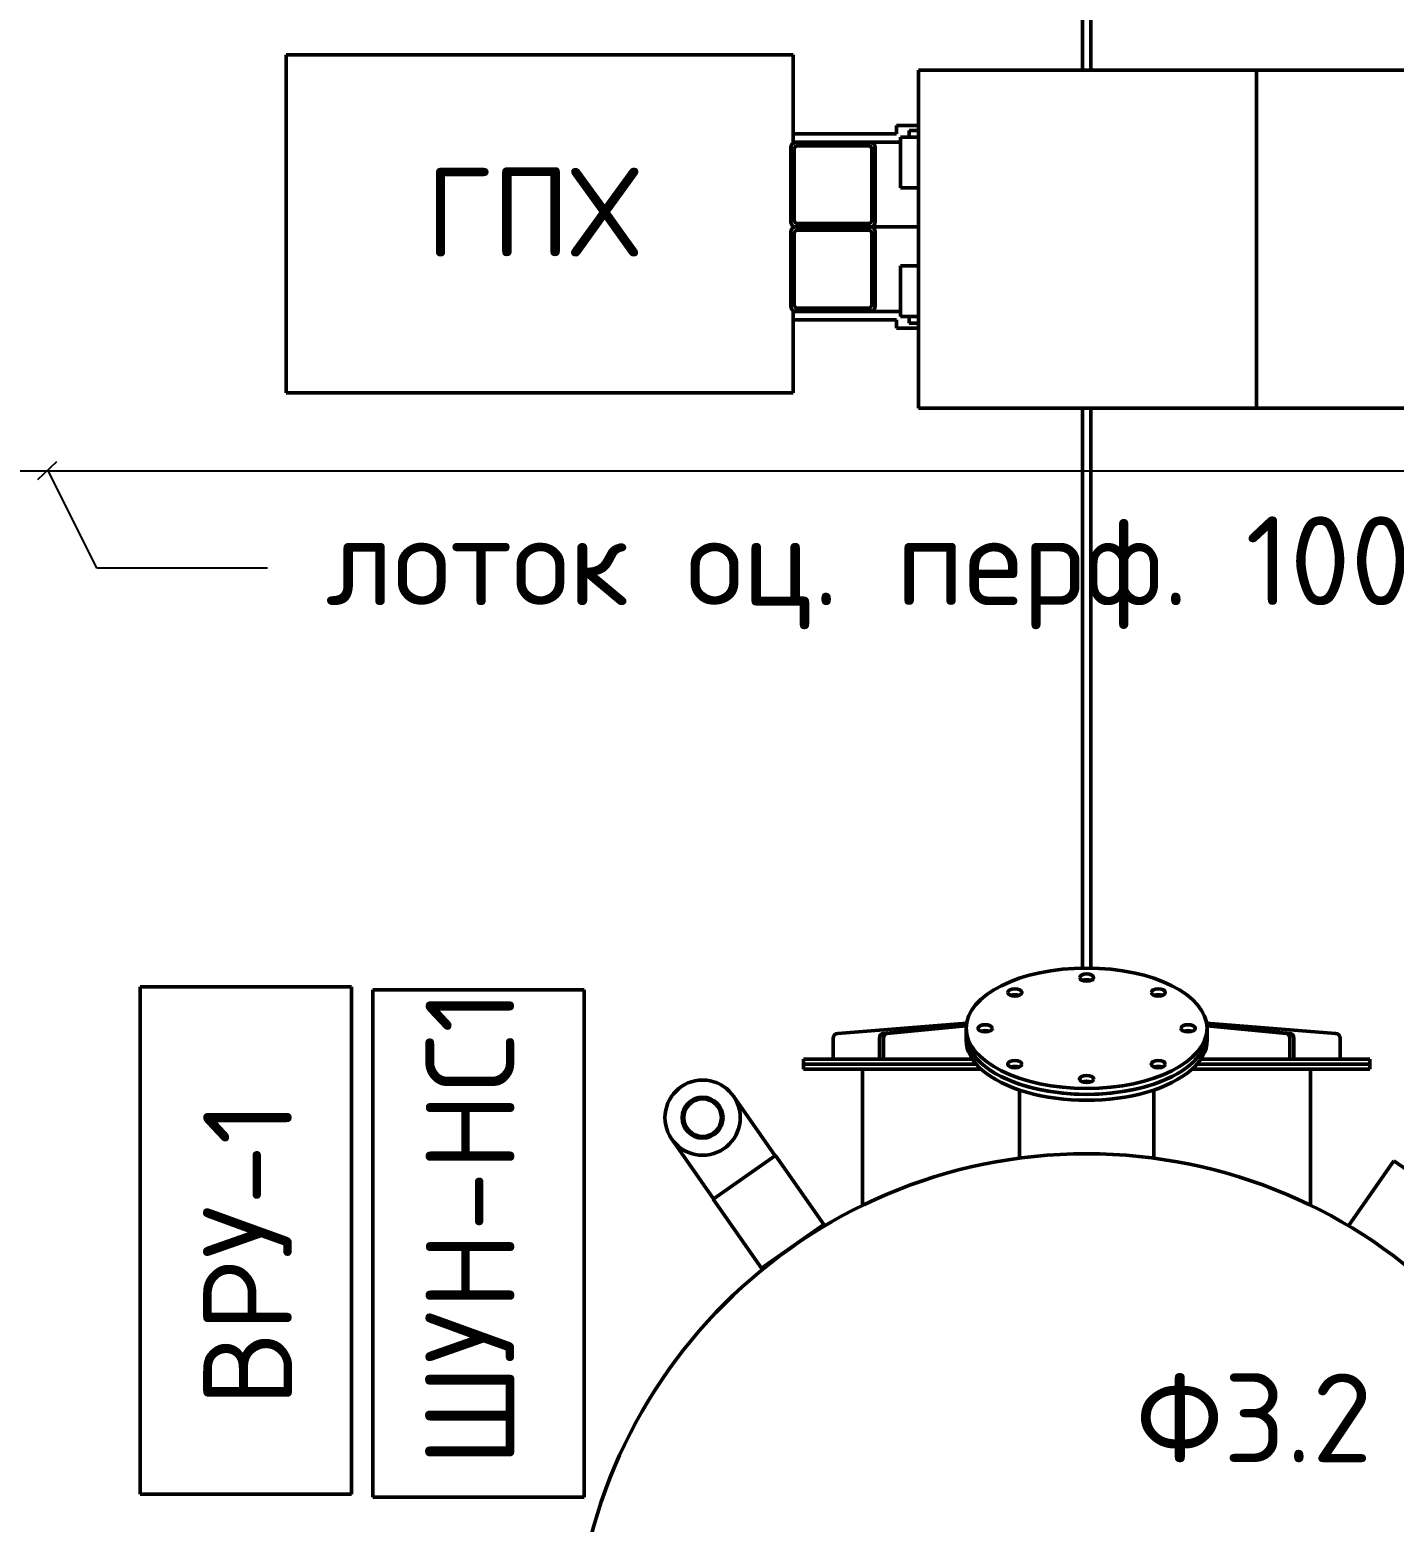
# Model space of a CAD drawing. Header units: millimetres. Extents: x 1510 to 10524, y 7125 to 13164.
# Drawn here: x 7906.7 to 8068.1, y 12676.4 to 12853 of the extents above; entities that cross this region are included whole.
import ezdxf

# ---------------------------------------------------------------- set-up
doc = ezdxf.new("R2010")
doc.units = ezdxf.units.MM
doc.header["$LTSCALE"] = 4
doc.layers.add('G', color=5, linetype='Continuous')
for name, color, linetype, lineweight in [('Hatch (ISO)', 7, 'Continuous', 18), ('Symbol (ISO)', 7, 'Continuous', 25), ('Visible (ISO)', 7, 'Continuous', 50)]:
    doc.layers.add(name, color=color, linetype=linetype, lineweight=lineweight)
doc.styles.add('Note Text (DIN)', font='isocpeur.ttf')

msp = doc.modelspace()

# ---------------------------------------------------------------- hatches: boundary and pattern name
at = {"layer": 'Hatch (ISO)'}
h = msp.add_hatch(dxfattribs=at)
h.set_pattern_fill('ANSI31', color=256, scale=76.2, angle=90.0002, style=0)
h.set_pattern_definition([(135.0002, (7708.099, 12545.631), (-6.73517, -6.73522), [])])
edge = h.paths.add_edge_path()
edge.add_line((8006.08, 12839.65), (7997.28, 12839.65))
edge.add_ellipse((7997.28, 12839.05), major_axis=(-0.6, 0), ratio=1, start_angle=270, end_angle=360)
edge.add_line((7996.68, 12839.05), (7996.68, 12830.25))
edge.add_ellipse((7997.28, 12830.25), major_axis=(0, -0.6), ratio=1, start_angle=270, end_angle=360)
edge.add_line((7997.28, 12829.65), (8006.08, 12829.65))
edge.add_ellipse((8006.08, 12830.25), major_axis=(0.6, 0), ratio=1, start_angle=270, end_angle=360)
edge.add_line((8006.68, 12830.25), (8006.68, 12839.05))
edge.add_ellipse((8006.08, 12839.05), major_axis=(0, 0.6), ratio=1, start_angle=270, end_angle=360)
edge = h.paths.add_edge_path(flags=0)
edge.add_ellipse((7997.48, 12838.85), major_axis=(0, 0.4), ratio=1, start_angle=0, end_angle=90)
edge.add_line((7997.08, 12838.85), (7997.08, 12830.45))
edge.add_ellipse((7997.48, 12830.45), major_axis=(-0.4, 0), ratio=1, start_angle=0, end_angle=90)
edge.add_line((7997.48, 12830.05), (8005.88, 12830.05))
edge.add_ellipse((8005.88, 12830.45), major_axis=(0, -0.4), ratio=1, start_angle=0, end_angle=90)
edge.add_line((8006.28, 12830.45), (8006.28, 12838.85))
edge.add_ellipse((8005.88, 12838.85), major_axis=(0.4, 0), ratio=1, start_angle=0, end_angle=90)
edge.add_line((8005.88, 12839.25), (7997.48, 12839.25))
h = msp.add_hatch(dxfattribs=at)
h.set_pattern_fill('ANSI31', color=256, scale=76.2, angle=15, style=0)
h.set_pattern_definition([(60, (7708.099, 12545.631), (-8.2489, 4.7625), [])])
edge = h.paths.add_edge_path()
edge.add_line((8006.08, 12829.65), (7997.28, 12829.65))
edge.add_ellipse((7997.28, 12829.05), major_axis=(-0.6, 0), ratio=1, start_angle=270, end_angle=360)
edge.add_line((7996.68, 12829.05), (7996.68, 12820.25))
edge.add_ellipse((7997.28, 12820.25), major_axis=(0, -0.6), ratio=1, start_angle=270, end_angle=360)
edge.add_line((7997.28, 12819.65), (8006.08, 12819.65))
edge.add_ellipse((8006.08, 12820.25), major_axis=(0.6, 0), ratio=1, start_angle=270, end_angle=360)
edge.add_line((8006.68, 12820.25), (8006.68, 12829.05))
edge.add_ellipse((8006.08, 12829.05), major_axis=(0, 0.6), ratio=1, start_angle=270, end_angle=360)
edge = h.paths.add_edge_path(flags=0)
edge.add_ellipse((7997.48, 12828.85), major_axis=(0, 0.4), ratio=1, start_angle=0, end_angle=90)
edge.add_line((7997.08, 12828.85), (7997.08, 12820.45))
edge.add_ellipse((7997.48, 12820.45), major_axis=(-0.4, 0), ratio=1, start_angle=0, end_angle=90)
edge.add_line((7997.48, 12820.05), (8005.88, 12820.05))
edge.add_ellipse((8005.88, 12820.45), major_axis=(0, -0.4), ratio=1, start_angle=0, end_angle=90)
edge.add_line((8006.28, 12820.45), (8006.28, 12828.85))
edge.add_ellipse((8005.88, 12828.85), major_axis=(0.4, 0), ratio=1, start_angle=0, end_angle=90)
edge.add_line((8005.88, 12829.25), (7997.48, 12829.25))

# ---------------------------------------------------------------- linework, layer by layer
at = {"layer": 'G', "color": 0}
for p, q in [((7909.8, 12801.84), (7907.58, 12799.72)), ((7914.6, 12789.29), (7908.88, 12800.76)), ((7934.79, 12789.29), (7914.6, 12789.29))]:
    msp.add_line(p, q, dxfattribs=at)
at = {"layer": 'G', "color": 5}
msp.add_lwpolyline([(8443.53, 12800.76), (7806.9, 12800.76)], dxfattribs=at)
at = {"layer": 'Visible (ISO)'}
for p, q in [((8032.18, 12848.19), (8032.18, 12966.41)), ((8031.18, 12964.94), (8031.18, 12848.19)), ((7996.97, 12850.01), (7936.97, 12850.01)), ((7936.97, 12850.01), (7936.97, 12810.01)), ((7996.97, 12839.57), (7996.97, 12850.01)), ((8011.79, 12848.19), (8011.79, 12808.19)), ((8051.79, 12848.19), (8011.79, 12848.19)), ((8091.79, 12848.19), (8051.79, 12848.19)), ((8051.79, 12848.19), (8051.79, 12808.19)), ((8051.79, 12808.19), (8051.79, 12848.19)), ((8009.18, 12840.65), (7996.97, 12840.65)), ((8011.79, 12841.65), (8009.18, 12841.65)), ((8009.18, 12841.65), (8009.18, 12840.65)), ((8010.68, 12841.05), (8011.79, 12841.05)), ((8010.68, 12840.25), (8010.68, 12841.05)), ((7996.68, 12839.05), (7996.68, 12830.25)), ((7997.28, 12839.65), (7996.97, 12839.65)), ((7997.08, 12830.45), (7997.08, 12838.85)), ((8006.08, 12839.65), (7997.28, 12839.65)), ((7997.48, 12839.25), (8005.88, 12839.25)), ((8009.68, 12839.65), (8006.08, 12839.65)), ((8006.28, 12838.85), (8006.28, 12830.45)), ((8006.68, 12830.25), (8006.68, 12839.05)), ((8009.68, 12840.25), (8010.68, 12840.25)), ((8009.68, 12840.25), (8009.68, 12839.05)), ((8009.68, 12834.25), (8009.68, 12839.05)), ((8011.79, 12840.25), (8010.68, 12840.25)), ((8011.79, 12834.25), (8009.68, 12834.25)), ((7996.97, 12829.57), (7996.97, 12829.74)), ((8005.88, 12830.05), (7997.48, 12830.05)), ((7996.68, 12829.05), (7996.68, 12820.25)), ((7997.28, 12829.65), (7996.97, 12829.65)), ((7996.97, 12829.65), (7997.28, 12829.65)), ((7997.08, 12820.45), (7997.08, 12828.85)), ((7997.28, 12829.65), (8006.08, 12829.65)), ((8006.08, 12829.65), (7997.28, 12829.65)), ((7997.48, 12829.25), (8005.88, 12829.25)), ((8011.79, 12829.65), (8006.08, 12829.65)), ((8006.08, 12829.65), (8011.79, 12829.65)), ((8006.28, 12828.85), (8006.28, 12820.45)), ((8006.68, 12820.25), (8006.68, 12829.05)), ((8009.68, 12820.25), (8009.68, 12825.05)), ((8009.68, 12825.05), (8011.79, 12825.05)), ((7996.97, 12810.01), (7996.97, 12819.74)), ((7996.97, 12819.65), (7997.28, 12819.65)), ((7997.28, 12819.65), (8006.08, 12819.65)), ((8005.88, 12820.05), (7997.48, 12820.05)), ((8006.08, 12819.65), (8009.68, 12819.65)), ((8009.68, 12820.25), (8009.68, 12819.05)), ((7996.97, 12818.65), (8009.18, 12818.65)), ((8009.18, 12818.65), (8009.18, 12817.65)), ((8009.18, 12817.65), (8011.79, 12817.65)), ((8010.68, 12819.05), (8009.68, 12819.05)), ((8010.68, 12819.05), (8010.68, 12818.25)), ((8010.68, 12819.05), (8011.79, 12819.05)), ((8011.79, 12818.25), (8010.68, 12818.25)), ((7936.97, 12810.01), (7996.97, 12810.01)), ((8011.79, 12808.19), (8051.79, 12808.19)), ((8031.18, 12808.19), (8031.18, 12741.97)), ((8032.18, 12741.97), (8032.18, 12808.19)), ((8051.79, 12808.19), (8091.79, 12808.19)), ((7919.73, 12739.76), (7919.73, 12679.76)), ((7944.73, 12739.76), (7919.73, 12739.76)), ((7944.73, 12679.76), (7944.73, 12739.76)), ((7972.25, 12739.38), (7947.25, 12739.38)), ((7947.25, 12739.38), (7947.25, 12679.38)), ((7972.25, 12679.38), (7972.25, 12739.38)), ((8002.23, 12734.25), (8017.48, 12735.44)), ((8017.44, 12735.2), (8007.62, 12734.25)), ((8008.09, 12734.25), (8017.44, 12735.15)), ((8017.43, 12734.85), (8017.43, 12734.16)), ((8045.88, 12735.44), (8061.12, 12734.25)), ((8055.74, 12734.25), (8045.91, 12735.2)), ((8045.91, 12735.15), (8055.27, 12734.25)), ((8045.93, 12734.85), (8045.93, 12734.16)), ((8001.68, 12731.2), (8001.68, 12733.65)), ((8007.17, 12733.65), (8007.17, 12731.2)), ((8007.64, 12731.2), (8007.64, 12733.65)), ((8017.43, 12734.16), (8017.43, 12733.46)), ((8045.93, 12734.16), (8045.93, 12733.46)), ((8055.71, 12733.65), (8055.71, 12731.2)), ((8056.18, 12731.2), (8056.18, 12733.65)), ((8061.68, 12733.65), (8061.68, 12731.2)), ((7998.18, 12731.2), (8018.16, 12731.2)), ((7998.18, 12731.2), (7998.18, 12730.6)), ((8045.19, 12731.2), (8065.18, 12731.2)), ((8065.18, 12731.2), (8065.18, 12730.6)), ((7998.18, 12730.6), (8018.63, 12730.6)), ((7998.18, 12730.6), (7998.18, 12730)), ((7998.18, 12730.6), (8018.63, 12730.6)), ((7998.18, 12730), (8019.22, 12730)), ((8005.18, 12713.9), (8005.18, 12730)), ((8044.13, 12730), (8065.18, 12730)), ((8044.73, 12730.6), (8065.18, 12730.6)), ((8044.73, 12730.6), (8065.18, 12730.6)), ((8058.18, 12730), (8058.18, 12713.9)), ((8065.18, 12730.6), (8065.18, 12730)), ((8023.73, 12719.48), (8023.73, 12727.55)), ((8039.63, 12719.48), (8039.63, 12727.55)), ((7989.89, 12726.83), (7994.82, 12719.78)), ((7982.61, 12721.73), (7987.54, 12714.69)), ((7994.87, 12719.82), (7987.5, 12714.65)), ((8000.6, 12711.62), (7994.87, 12719.82)), ((8062.65, 12711.49), (8068.04, 12719.18)), ((8075.41, 12714.02), (8068.04, 12719.18)), ((7993.23, 12706.46), (7987.5, 12714.65)), ((7993.23, 12706.46), (8000.6, 12711.62)), ((7919.73, 12679.76), (7944.73, 12679.76)), ((7947.25, 12679.38), (7972.25, 12679.38))]:
    msp.add_line(p, q, dxfattribs=at)
for centre, radius in [((7986.25, 12724.28), 4.45), ((7986.25, 12724.28), 2.42), ((7986.25, 12724.28), 2.22), ((8031.68, 12659.4), 60.6)]:
    msp.add_circle(centre, radius, dxfattribs=at)
for centre, radius, start, end in [((7997.28, 12839.05), 0.6, 90, 180), ((7997.48, 12838.85), 0.4, 90, 180), ((8005.88, 12838.85), 0.4, 0, 90), ((8006.08, 12839.05), 0.6, 0, 90), ((7997.28, 12830.25), 0.6, 180, 270), ((7997.48, 12830.45), 0.4, 180, 270), ((8005.88, 12830.45), 0.4, 270, 0), ((8006.08, 12830.25), 0.6, 270, 0), ((7997.28, 12829.05), 0.6, 90, 180), ((7997.48, 12828.85), 0.4, 90, 180), ((8005.88, 12828.85), 0.4, 0, 90), ((8006.08, 12829.05), 0.6, 0, 90), ((7997.28, 12820.25), 0.6, 180, 270), ((7997.48, 12820.45), 0.4, 180, 270), ((8005.88, 12820.45), 0.4, 270, 0), ((8006.08, 12820.25), 0.6, 270, 0), ((8002.28, 12733.65), 0.6, 94.4846, 180), ((8061.08, 12733.65), 0.6, 0, 85.5154)]:
    msp.add_arc(centre, radius, start, end, dxfattribs=at)
for centre, major_axis in [((8031.68, 12734.85), (14.25, 0)), ((8031.68, 12740.85), (-0.85, 0)), ((8023.19, 12739.09), (-0.85, 0)), ((8040.16, 12739.09), (-0.85, 0)), ((8019.68, 12734.85), (0.85, 0)), ((8043.68, 12734.85), (-0.85, 0)), ((8023.19, 12730.61), (0.85, 0)), ((8040.16, 12730.61), (0.85, 0)), ((8031.68, 12728.85), (0.85, 0))]:
    msp.add_ellipse(centre, major_axis=major_axis, ratio=0.5, dxfattribs=at)
for centre, major_axis, ratio, start_param, end_param in [((8031.68, 12740.16), (0.85, 0), 0.5, 0.952872, 2.188721), ((8031.68, 12740.16), (-0.85, 0), 0.5, 4.094465, 5.330313), ((8023.19, 12738.4), (0.85, 0), 0.5, 0.952872, 2.188721), ((8023.19, 12738.4), (-0.85, 0), 0.5, 4.094465, 5.330313), ((8040.16, 12738.4), (0.85, 0), 0.5, 0.952872, 2.188721), ((8040.16, 12738.4), (-0.85, 0), 0.5, 4.094465, 5.330313), ((8019.68, 12734.16), (0.85, 0), 0.5, 0.952872, 2.188721), ((8019.68, 12734.16), (-0.85, 0), 0.5, 4.094465, 5.330313), ((8043.68, 12734.16), (0.85, 0), 0.5, 0.952872, 2.188721), ((8043.68, 12734.16), (-0.85, 0), 0.5, 4.094465, 5.330313), ((8007.66, 12733.65), (0, 0.6), 0.809017, 0.078271, 1.570796), ((8008.13, 12733.65), (0, 0.6), 0.809017, 0.078271, 1.570796), ((8031.68, 12734.16), (14.25, 0), 0.5, 3.141593, 6.283185), ((8031.68, 12734.16), (-14.25, 0), 0.5, 0, 3.141593), ((8031.68, 12733.46), (-14.25, 0), 0.5, 0, 3.141593), ((8055.23, 12733.65), (0, 0.6), 0.809017, 4.712389, 6.204914), ((8055.7, 12733.65), (0, 0.6), 0.809017, 4.712389, 6.204914), ((8023.19, 12729.91), (0.85, 0), 0.5, 0.952872, 2.188721), ((8023.19, 12729.91), (-0.85, 0), 0.5, 4.094465, 5.330313), ((8040.16, 12729.91), (0.85, 0), 0.5, 0.952872, 2.188721), ((8040.16, 12729.91), (-0.85, 0), 0.5, 4.094465, 5.330313), ((8031.68, 12728.16), (0.85, 0), 0.5, 0.952872, 2.188721), ((8031.68, 12728.16), (-0.85, 0), 0.5, 4.094465, 5.330313)]:
    msp.add_ellipse(centre, major_axis=major_axis, ratio=ratio, start_param=start_param, end_param=end_param, dxfattribs=at)

# ---------------------------------------------------------------- texts
at = {"layer": 'Symbol (ISO)', "char_height": 10.5, "attachment_point": 1, "style": 'Note Text (DIN)'}
for s, insert, width in [('ГПХ', (7953.47, 12836.64), 95.5032), ('лоток оц. перф. 100х80 на отм. +2200...2300', (7941.67, 12795.4), 310.278), ('\\fISOCPEUR|b0|i0;Ф3.2', (8037.49, 12694.01), 28.3344)]:
    msp.add_mtext(s, dxfattribs=dict(at, insert=insert, width=width))
at = {"layer": 'Symbol (ISO)', "char_height": 10.5, "width": 95.5032, "attachment_point": 1, "rotation": 90, "style": 'Note Text (DIN)'}
for s, insert in [('ШУН-НС1', (7953.48, 12682.97)), ('ВРУ-1', (7927.17, 12690.12))]:
    msp.add_mtext(s, dxfattribs=dict(at, insert=insert))

doc.saveas('drawing.dxf')
